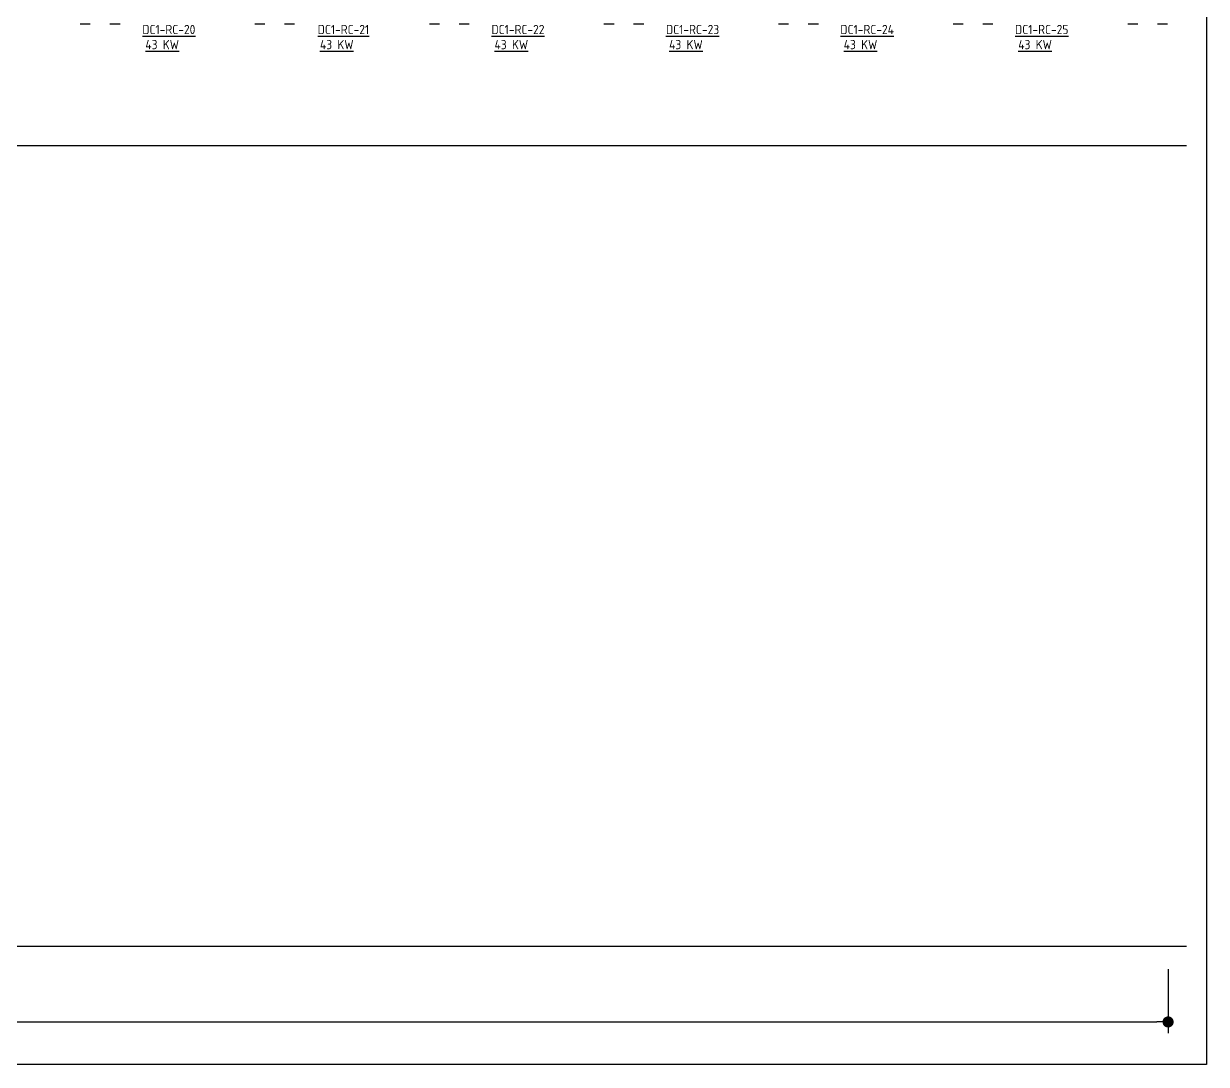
# Model space of a CAD drawing. Extents: x 41366 to 42076, y 84937 to 85507.
# Drawn here: x 41757.9 to 42076.3, y 84936.7 to 85216.9 of the extents above; entities that cross this region are included whole.
import ezdxf
from ezdxf.enums import TextEntityAlignment as Align

# ---------------------------------------------------------------- set-up
doc = ezdxf.new("R2010")
doc.units = 0
doc.header["$LTSCALE"] = 10
for name, color, linetype in [('A-DETL-01', 1, 'Continuous'), ('M-EQPM-TXT', 4, 'Continuous'), ('M-PIPE-CHWR20', 110, 'Continuous'), ('M-PIPE-CHWS12', 130, 'Continuous')]:
    doc.layers.add(name, color=color, linetype=linetype)
doc.styles.add('AA-TXT', font='isocp.shx', dxfattribs={"width": 0.8, "bigfont": 'chineset.shx'})

# ---------------------------------------------------------------- blocks, each defined once
blk = doc.blocks.new('_Dot')
at = {"color": 0, "linetype": 'ByBlock', "lineweight": -2}
blk.add_line((-0.5, 0), (-1, 0), dxfattribs=at)
at = {"color": 0, "linetype": 'ByBlock', "const_width": 0.5}
blk.add_lwpolyline([(-0.25, 0, 1), (0.25, 0, 1)], format="xyb", close=True, dxfattribs=at)

msp = doc.modelspace()

# ---------------------------------------------------------------- linework, layer by layer
at = {"color": 2}
for p, q in [((42066.05, 84962.28), (42066.05, 84945.11)), ((41371.16, 84948.11), (42063.05, 84948.11))]:
    msp.add_line(p, q, dxfattribs=at)
at = {"layer": 'A-DETL-01', "linetype": 'Continuous'}
for p, q in [((42070.96, 85184.03), (41372.34, 85184.03)), ((42070.96, 84968.46), (41372.34, 84968.46))]:
    msp.add_line(p, q, dxfattribs=at)
at = {"layer": 'DEFPOINTS', "color": 1}
msp.add_lwpolyline([(41365.57, 85507.15), (42076.35, 85507.15), (42076.35, 84936.69), (41365.57, 84936.69)], close=True, dxfattribs=at)
at = {"layer": 'M-PIPE-CHWR20', "ltscale": 0.1}
for p, q in [((41781.17, 85216.87), (41783.89, 85216.87)), ((41828.17, 85216.87), (41830.89, 85216.87)), ((41875.17, 85216.87), (41877.89, 85216.87)), ((41922.17, 85216.87), (41924.89, 85216.87)), ((41969.17, 85216.87), (41971.89, 85216.87)), ((42016.17, 85216.87), (42018.89, 85216.87)), ((42063.17, 85216.87), (42065.89, 85216.87))]:
    msp.add_line(p, q, dxfattribs=at)
at = {"layer": 'M-PIPE-CHWS12', "ltscale": 0.1}
for p, q in [((41773.17, 85216.87), (41775.89, 85216.87)), ((41820.17, 85216.87), (41822.89, 85216.87)), ((41867.17, 85216.87), (41869.89, 85216.87)), ((41914.17, 85216.87), (41916.89, 85216.87)), ((41961.17, 85216.87), (41963.89, 85216.87)), ((42008.17, 85216.87), (42010.89, 85216.87)), ((42055.17, 85216.87), (42057.89, 85216.87))]:
    msp.add_line(p, q, dxfattribs=at)

# ---------------------------------------------------------------- block references
at = {"color": 2, "xscale": 3, "yscale": 3, "zscale": 3}
msp.add_blockref('_Dot', (42066.05, 84948.11), dxfattribs=at)

# ---------------------------------------------------------------- texts
at = {"layer": 'M-EQPM-TXT', "style": 'AA-TXT'}
for s, p in [('%%UDC1-RC-20', (41797.03, 85215.35)), ('%%UDC1-RC-21', (41844.03, 85215.35)), ('%%UDC1-RC-22', (41891.03, 85215.35)), ('%%UDC1-RC-23', (41938.03, 85215.35)), ('%%UDC1-RC-24', (41985.03, 85215.35)), ('%%UDC1-RC-25', (42032.03, 85215.35)), ('%%U43 KW', (41795.24, 85211.29)), ('%%U43 KW', (41842.24, 85211.29)), ('%%U43 KW', (41889.24, 85211.29)), ('%%U43 KW', (41936.24, 85211.29)), ('%%U43 KW', (41983.24, 85211.29)), ('%%U43 KW', (42030.24, 85211.29))]:
    msp.add_text(s, height=2.5, dxfattribs=at).set_placement(p, align=Align.MIDDLE)

doc.saveas('drawing.dxf')
